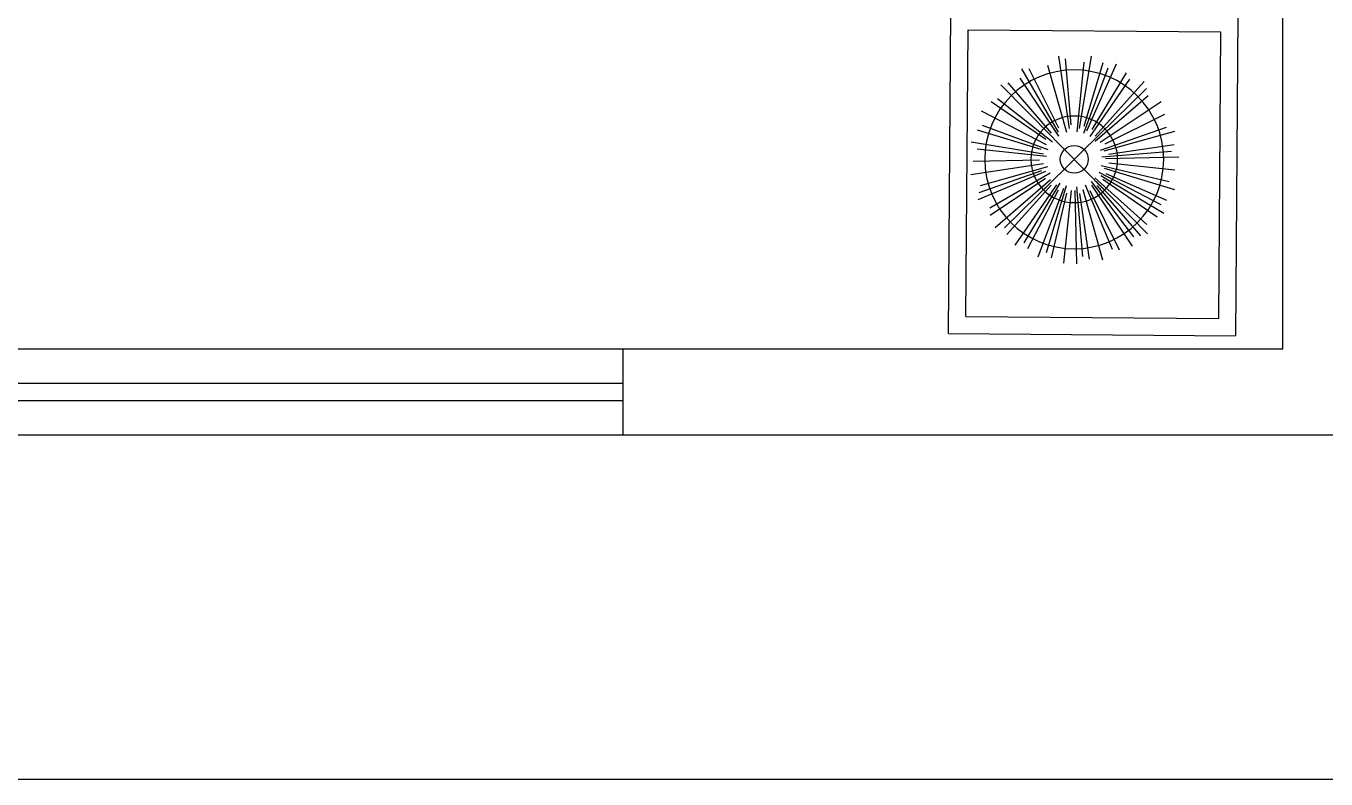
# Model space of a CAD drawing. Extents: x -109 to 1815, y -14679 to 345.
# Drawn here: x 41.883 to 44.148, y -3.058 to -1.745 of the extents above; entities that cross this region are included whole.
import ezdxf

# ---------------------------------------------------------------- set-up
doc = ezdxf.new("R2010")
doc.units = 0
doc.header["$MEASUREMENT"] = 0
doc.linetypes.add('HIDDEN', pattern=[0.375, 0.25, -0.125])
for name, color, linetype in [('ESQUADRIA', 2, 'CONTINUOUS'), ('JANELA', 3, 'CONTINUOUS'), ('MOBIL_I', 13, 'CONTINUOUS'), ('PAREDE', 6, 'CONTINUOUS'), ('PROJCASA', 3, 'HIDDEN'), ('TEXTO', 1, 'CONTINUOUS')]:
    doc.layers.add(name, color=color, linetype=linetype)

# ---------------------------------------------------------------- blocks, each defined once
blk = doc.blocks.new('ACABJ1_2')
at = {"layer": 'MOBIL_I'}
for p, q in [((-1.77635683940025e-15, -7.259223068053139), (-1.77635683940025e-15, 7.2592230680531)), ((-7.259223068053121, -1.909572828440268e-14), (7.259223068053117, -1.909572828440268e-14))]:
    blk.add_line(p, q, dxfattribs=at)
for centre, radius in [((7.105322580735199e-15, -4.865897522553718e-15), 15.00000000000001), ((-1.77635683940025e-15, -1.909572828440268e-14), 7.259223068053119)]:
    blk.add_circle(centre, radius, dxfattribs=at)

msp = doc.modelspace()

# ---------------------------------------------------------------- linework, layer by layer
at = {"layer": 'ESQUADRIA'}
for p, q in [((40.92274430105341, -2.307701827126536), (42.92274430105341, -2.307701827126536)), ((40.92274430105341, -2.457701827126542), (42.92274430105341, -2.457701827126542))]:
    msp.add_line(p, q, dxfattribs=at)
at = {"layer": 'JANELA', "color": 3}
for p, q in [((40.92274430105341, -2.367701827126538), (42.92274430105341, -2.367701827126538)), ((40.92274430105341, -2.397701827126539), (42.92274430105341, -2.397701827126539)), ((40.92274430105341, -2.397701827126539), (42.92274430105341, -2.397701827126539))]:
    msp.add_line(p, q, dxfattribs=at)
at = {"layer": 'PAREDE'}
for p, q in [((44.07274430105342, -2.30770182712655), (44.07274430105342, 1.592298172873456)), ((42.92274430105341, -2.307701827126536), (42.92274430105341, -2.457701827126542)), ((42.92274430105341, -2.30770182712655), (44.07274430105342, -2.30770182712655)), ((42.92274430105341, -2.457701827126542), (44.92274430105341, -2.457701827126542))]:
    msp.add_line(p, q, dxfattribs=at)
at = {"layer": 'PROJCASA', "ltscale": 12}
msp.add_line((36.82619257691553, -3.057701827126527), (52.12619257691553, -3.057701827126527), dxfattribs=at)
at = {"layer": 'TEXTO'}
for p, q in [((43.48998557788076, -2.281162523408947), (43.49438376237835, -1.721179795127966)), ((43.9943683412007, -1.725106745572187), (43.98997015670336, -2.285089473853266)), ((43.52022026963679, -2.251399065706263), (43.52414722008109, -1.751414486883867)), ((43.52414722008109, -1.751414486883867), (43.9641336494447, -1.754870203274866)), ((43.9641336494447, -1.754870203274866), (43.96020669900095, -2.254854782097266)), ((43.70108302281511, -1.923421409079482), (43.68222543837542, -1.797115641842393)), ((43.70396600854021, -1.917044991878132), (43.69409968940911, -1.80176067646231)), ((43.71409979261979, -1.929082128443551), (43.72662799028694, -1.808022924975248)), ((43.71810443151826, -1.92357244942909), (43.73920043151913, -1.797621212387875)), ((43.72648381826024, -1.919375319214858), (43.75974933377391, -1.808554639232735)), ((43.73116651084833, -1.927493349415122), (43.78292254014439, -1.810745463953526)), ((43.68183841123403, -1.930157607555155), (43.6178088185757, -1.819663414982595)), ((43.6821716278404, -1.923167666946653), (43.63055916926604, -1.819611055598079)), ((43.69602494750439, -1.930629018751296), (43.66310850598073, -1.81345908080396)), ((43.72591748359246, -1.931834018535969), (43.76815828454293, -1.81769374862113)), ((43.74032642758662, -1.925511948507946), (43.80010682815968, -1.826445701271985)), ((43.67098863891758, -1.938420404527544), (43.58149186537157, -1.847321102372672)), ((43.66957305937032, -1.931567198156647), (43.59382861909927, -1.844099504680017)), ((43.68226478550987, -1.936955541103403), (43.61475188724992, -1.835692047929835)), ((43.73667953283545, -1.937438393175318), (43.80597879219476, -1.83738890975127)), ((43.74545723008134, -1.9367414038716), (43.83075721966593, -1.841701059253556)), ((43.75220802823974, -1.934898301258747), (43.8347470914473, -1.853811183423)), ((43.65945917656469, -1.942835979219256), (43.56434205634778, -1.876953120479406)), ((43.67113309670175, -1.947224545313488), (43.57563237457726, -1.871779873169775)), ((43.74570972121473, -1.945543108891524), (43.83771311165247, -1.865870888958039)), ((43.7543849851519, -1.947050941326123), (43.86064069128714, -1.876209708686154)), ((43.66086151169897, -1.952102234146591), (43.5475937894891, -1.893117673169715)), ((43.76318064634697, -1.950286118036708), (43.86673725769554, -1.898673659462345)), ((43.66371952833968, -1.960430829701169), (43.54957925842483, -1.918190028750673)), ((43.75480528416079, -1.96123908386172), (43.86967717353619, -1.921030434139378)), ((43.65545795923279, -1.968243881775379), (43.52950672219159, -1.947147881774504)), ((43.65126082901855, -1.959864495033376), (43.54044014903644, -1.926598979519735)), ((43.76149568309665, -1.962516682244867), (43.88444200959831, -1.927977485265314)), ((43.66096763824724, -1.972248520673813), (43.53990843477894, -1.959720323006704)), ((43.75734702765003, -1.97310374816548), (43.87860948994858, -1.962725804319915)), ((43.76886112940795, -1.968311526922858), (43.88329844625741, -1.951225914660293)), ((43.65530691888318, -1.985265290478504), (43.52900115164609, -2.004122874918182)), ((43.64872583793748, -1.978593004678772), (43.53304949847986, -1.981201092824277)), ((43.66251452855501, -1.990323365789216), (43.54534459060766, -2.023239807312901)), ((43.7562619928515, -1.988209695427191), (43.87479640881747, -2.015811845937113)), ((43.76122631205888, -1.992873302438586), (43.88354035608081, -2.029588829988176)), ((43.76350950960276, -1.976005043002509), (43.89118280017453, -1.973126466474286)), ((43.769202437605, -1.983449543991081), (43.88429351469586, -1.995360111070733)), ((43.65899540563508, -1.998394892094991), (43.54134745688229, -2.048070997845257)), ((43.65210234591083, -1.997188231142167), (43.54289355304829, -2.03541462510753)), ((43.66723446717347, -2.001501599032621), (43.56193162441558, -2.062522888663987)), ((43.65885662498376, -2.01074019654385), (43.56258534477185, -2.074924760423731)), ((43.66798840492147, -2.012847474260869), (43.57144931752259, -2.096447473856799)), ((43.67458603380491, -2.011154846520941), (43.5877668511237, -2.096446792211819)), ((43.74514162790877, -2.009564069967625), (43.83571669101361, -2.090856409242195)), ((43.75205065281154, -1.999589297093062), (43.85999671643457, -2.055802585819646)), ((43.75569921690082, -2.005340964297959), (43.86503975990651, -2.071321271840939)), ((43.75877464653264, -2.011626824270676), (43.85389176674955, -2.077509683010529)), ((43.76434013101208, -2.001712655114755), (43.87011768220653, -2.048605376270624)), ((43.66876894270598, -2.02218668113159), (43.59148425374146, -2.108296462723156)), ((43.67813788964244, -2.021956773521792), (43.60542222966366, -2.126938620152999)), ((43.68410730248062, -2.018676559212225), (43.62122694842262, -2.122879954333074)), ((43.68121647170001, -2.030808460181501), (43.62777445522369, -2.133432865217699)), ((43.69023390024262, -2.028255813185534), (43.64591066002992, -2.14802311133197)), ((43.69520001687304, -2.023594120235265), (43.6602094953414, -2.14016148223729)), ((43.69541708794038, -2.036063795607209), (43.6691757023935, -2.14875455529349)), ((43.70351639989004, -2.031348801423837), (43.69037057163545, -2.158376131269638)), ((43.71034327029111, -2.031623999799089), (43.71322184681937, -2.159297290370837)), ((43.71324456512817, -2.025461517846329), (43.72362250897373, -2.146723980144877)), ((43.71803678637077, -2.036975619604249), (43.73512239863334, -2.15141293645371)), ((43.72383163104879, -2.029610173292946), (43.75837082802834, -2.152556499794633)), ((43.72794646889847, -2.021825452841887), (43.77528864164854, -2.133945946777975)), ((43.73606219525693, -2.031295136543277), (43.7876746538313, -2.134851747891848)), ((43.73844499326469, -2.015741728231265), (43.81218305758748, -2.112566231075823)), ((43.7392973719675, -2.022499475348192), (43.8101386046075, -2.128755181483449)), ((43.74724518417975, -2.016042398962386), (43.83674195772577, -2.10714170111725)), ((43.74866076372701, -2.022895605333282), (43.82440520399806, -2.110363298809911)), ((43.52022026963679, -2.251399065706263), (43.96020669900095, -2.254854782097266)), ((43.48998557788076, -2.281162523408947), (43.98997015670336, -2.285089473853266))]:
    msp.add_line(p, q, dxfattribs=at)
msp.add_circle((43.70911691154866, -1.977231401744965), 0.02428042235110437, dxfattribs=at)

# ---------------------------------------------------------------- block references
at = {"layer": 'TEXTO', "extrusion": (0, 0, -1), "xscale": 0.01039999999999941, "yscale": 0.01039999999999997, "zscale": -0.0104, "rotation": 315.45}
msp.add_blockref('ACABJ1_2', (-43.70911691154866, -1.977231401744965), dxfattribs=at)

doc.saveas('drawing.dxf')
